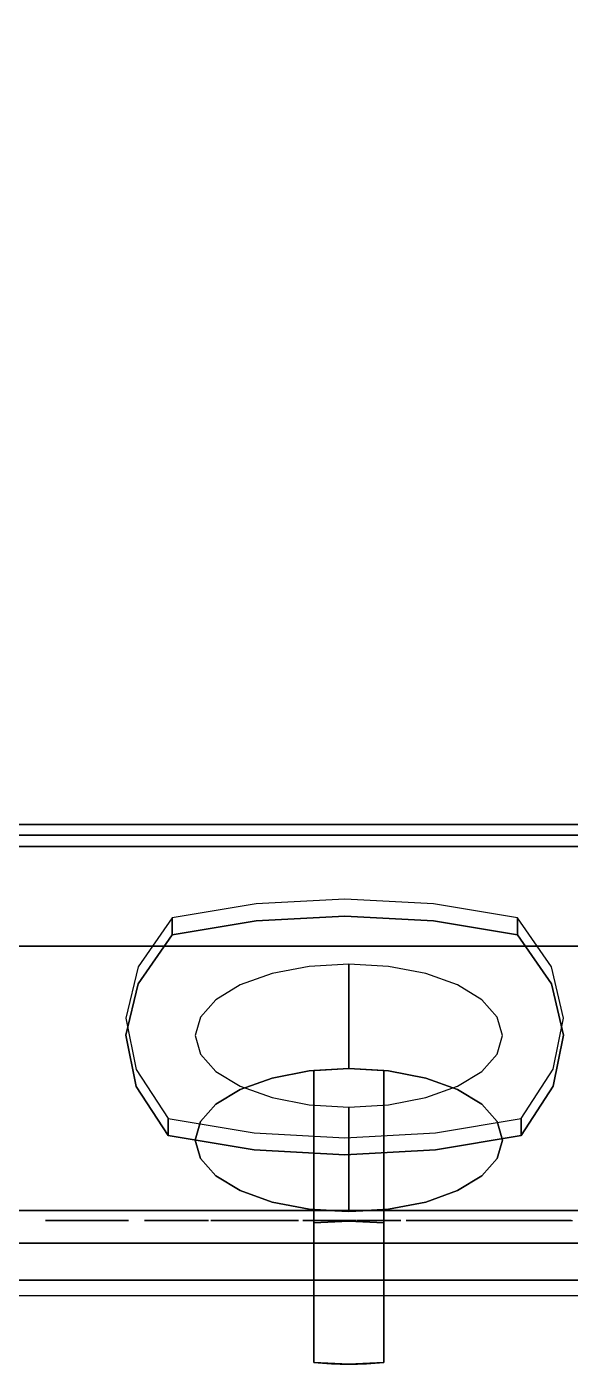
# Model space of a CAD drawing. Header units: millimetres. Extents: x -1 to 1223, y -741 to 23.
# Drawn here: x 546.7 to 636.6, y -741.4 to -520.4 of the extents above; entities that cross this region are included whole.
import ezdxf

# ---------------------------------------------------------------- set-up
doc = ezdxf.new("R2010")
doc.units = ezdxf.units.MM
for name, color, linetype in [('PQ_200_2D', 1, 'Continuous'), ('PQ_200_3D', 1, 'Continuous'), ('PQ_204_2D', 7, 'Continuous'), ('PQ_204_3D', 7, 'Continuous'), ('PQ_BLACK_3D', 250, 'Continuous'), ('PQ_BLUE_3D', 5, 'Continuous'), ('PQ_CHROMIUM_3D', 7, 'Continuous')]:
    doc.layers.add(name, color=color, linetype=linetype)

msp = doc.modelspace()

# ---------------------------------------------------------------- linework, layer by layer
at = {"layer": 'PQ_200_2D'}
msp.add_lwpolyline([(0, 0), (0, -730), (1200, -730), (1200, 0)], close=True, dxfattribs=at)
at = {"layer": 'PQ_200_3D'}
for points in [[(1200, -721.37, 900.61), (1200, 0, 900.61), (0, 0, 900.61), (0, -721.37, 900.61)], [(0, -103.19, 649.81), (1200, -103.19, 649.81), (1200, -652.22, 649.81), (0, -652.22, 649.81)], [(1200, -652.22, 649.81), (1200, -652.22, 661.47), (0, -652.22, 661.47), (0, -652.22, 649.81)], [(0, -653.99, 812.4), (1200, -653.99, 812.4), (1200, -727.47, 885.88), (0, -727.47, 885.88)], [(1200, -715.96, 694.58), (1200, -653.99, 812.4), (0, -653.99, 812.4), (0, -715.96, 694.58)], [(1200, -655.84, 664.61), (1200, -715.96, 656.16), (0, -715.96, 656.16), (0, -655.84, 664.61)], [(0, -715.96, 656.16), (1200, -715.96, 656.16), (1200, -715.96, 694.58), (0, -715.96, 694.58)]]:
    msp.add_3dface(points, dxfattribs=at)
for points, invisible_edges in [([(0, -652.22, 661.47), (1200, -652.22, 661.47), (1200, -652.32, 662.24), (0, -652.32, 662.24)], 4), ([(0, -652.32, 662.24), (1200, -652.32, 662.24), (1200, -652.59, 662.96), (0, -652.59, 662.96)], 5), ([(0, -652.59, 662.96), (1200, -652.59, 662.96), (1200, -653.04, 663.59), (0, -653.04, 663.59)], 5), ([(1200, -653.62, 664.1), (0, -653.62, 664.1), (0, -653.04, 663.59), (1200, -653.04, 663.59)], 5), ([(0, -653.62, 664.1), (1200, -653.62, 664.1), (1200, -654.31, 664.45), (0, -654.31, 664.45)], 5), ([(0, -654.31, 664.45), (1200, -654.31, 664.45), (1200, -655.06, 664.63), (0, -655.06, 664.63)], 5), ([(0, -655.06, 664.63), (1200, -655.06, 664.63), (1200, -655.84, 664.61), (0, -655.84, 664.61)], 1), ([(1200, -721.37, 900.61), (0, -721.37, 900.61), (0, -723.6, 900.32), (1200, -723.6, 900.32)], 4), ([(1200, -723.6, 900.32), (0, -723.6, 900.32), (0, -725.69, 899.46), (1200, -725.69, 899.46)], 5), ([(1200, -725.69, 899.46), (0, -725.69, 899.46), (0, -727.47, 898.08), (1200, -727.47, 898.08)], 5), ([(1200, -727.47, 898.08), (0, -727.47, 898.08), (0, -728.84, 896.3), (1200, -728.84, 896.3)], 5), ([(1200, -728.84, 887.67), (0, -728.84, 887.67), (0, -727.47, 885.88), (1200, -727.47, 885.88)], 1), ([(1200, -728.84, 896.3), (0, -728.84, 896.3), (0, -729.71, 894.22), (1200, -729.71, 894.22)], 5), ([(1200, -729.71, 889.75), (0, -729.71, 889.75), (0, -728.84, 887.67), (1200, -728.84, 887.67)], 5), ([(1200, -729.71, 894.22), (0, -729.71, 894.22), (0, -730, 891.98), (1200, -730, 891.98)], 5), ([(1200, -730, 891.98), (0, -730, 891.98), (0, -729.71, 889.75), (1200, -729.71, 889.75)], 5)]:
    msp.add_3dface(points, dxfattribs=dict(at, invisible_edges=invisible_edges))
at = {"layer": 'PQ_204_2D'}
msp.add_line((0, -715.96), (1200, -715.96), dxfattribs=at)
msp.add_lwpolyline([(770, -659.6), (770, -95, 0.414214), (757.3, -82.3), (442.7, -82.3, 0.414214), (430, -95), (430, -659.6, 0.414214), (442.7, -672.3), (757.3, -672.3, 0.414214)], format="xyb", close=True, dxfattribs=at)
msp.add_lwpolyline([(594.21, -730), (594.21, -741.07, 0.053728), (605.79, -741.07), (605.79, -730)], format="xyb", dxfattribs=at)
at = {"layer": 'PQ_204_3D'}
for points, invisible_edges in [([(560.21, -467.94, 929.21), (543.65, -456.59, 929.21), (430, -659.6, 929.21), (442.7, -672.3, 929.21)], 14), ([(578.96, -475.12, 929.21), (560.21, -467.94, 929.21), (442.7, -672.3, 929.21)], 14), ([(640.94, -467.3, 929.21), (620.57, -475.24, 929.21), (757.3, -672.3, 929.21)], 14), ([(598.86, -477.74, 929.21), (578.96, -475.12, 929.21), (442.7, -672.3, 929.21), (757.3, -672.3, 929.21)], 10), ([(757.3, -672.3, 929.21), (620.57, -475.24, 929.21), (598.86, -477.74, 929.21)], 13)]:
    msp.add_3dface(points, dxfattribs=dict(at, invisible_edges=invisible_edges))
msp.add_3dface([(757.3, -672.3, 900.64), (757.3, -672.3, 929.21), (442.7, -672.3, 929.21), (442.7, -672.3, 900.64)], dxfattribs=at)
at = {"layer": 'PQ_BLACK_3D'}
for points, invisible_edges in [([(563.58, -717.61, 669.27), (557.91, -717.61, 669.81), (556.35, -717.61, 669.73), (549.82, -717.61, 669.27)], 5), ([(554.82, -717.61, 670.02), (553.4, -717.61, 670.66), (549.82, -717.61, 669.27)], 14), ([(549.82, -717.61, 669.27), (552.18, -717.61, 671.62), (551.22, -717.61, 672.85)], 13), ([(552.18, -717.61, 671.62), (549.82, -717.61, 669.27), (553.4, -717.61, 670.66)], 3), ([(549.82, -717.61, 669.27), (551.22, -717.61, 672.85), (550.57, -717.61, 674.27)], 13), ([(554.82, -717.61, 670.02), (549.82, -717.61, 669.27), (556.35, -717.61, 669.73)], 3), ([(550.57, -717.61, 674.27), (550.29, -717.61, 675.8), (549.82, -717.61, 669.27)], 14), ([(549.82, -717.61, 683.01), (549.82, -717.61, 669.27), (550.29, -717.61, 675.8), (550.29, -717.61, 676.51)], 14), ([(550.29, -717.61, 676.51), (550.57, -717.61, 678.04), (549.82, -717.61, 683.01)], 14), ([(554.83, -717.61, 682.22), (556.36, -717.61, 682.47), (549.82, -717.61, 683.01)], 14), ([(553.41, -717.61, 681.6), (554.83, -717.61, 682.22), (549.82, -717.61, 683.01)], 14), ([(551.21, -717.61, 679.45), (552.18, -717.61, 680.66), (549.82, -717.61, 683.01)], 14), ([(549.82, -717.61, 683.01), (552.18, -717.61, 680.66), (553.41, -717.61, 681.6)], 13), ([(551.21, -717.61, 679.45), (549.82, -717.61, 683.01), (550.57, -717.61, 678.04)], 3), ([(556.36, -717.61, 682.47), (563.58, -717.61, 683.01), (549.82, -717.61, 683.01)], 13), ([(550.29, -717.61, 676.51), (550.29, -717.61, 675.8), (552.33, -717.61, 675.8), (552.33, -717.61, 676.51)], 5), ([(552.33, -717.61, 676.51), (552.33, -717.61, 675.8), (553.65, -717.61, 675.58), (553.65, -717.61, 676.73)], 5), ([(553.65, -717.61, 676.73), (553.65, -717.61, 675.58), (554.89, -717.61, 675.08), (554.89, -717.61, 677.23)], 5), ([(554.89, -717.61, 677.23), (554.89, -717.61, 675.08), (555.99, -717.61, 674.31), (555.99, -717.61, 678)], 5), ([(555.99, -717.61, 678), (555.99, -717.61, 674.31), (556.88, -717.61, 673.32), (556.88, -717.61, 678.99)], 5), ([(556.36, -717.61, 682.47), (557.91, -717.61, 682.34), (558.54, -717.61, 682.34), (563.58, -717.61, 683.01)], 14), ([(557.54, -717.61, 672.15), (557.54, -717.61, 680.16), (556.88, -717.61, 678.99), (556.88, -717.61, 673.32)], 5), ([(557.54, -717.61, 672.15), (557.91, -717.61, 670.87), (558.54, -717.61, 669.97), (557.54, -717.61, 680.16)], 14), ([(557.54, -717.61, 680.16), (558.54, -717.61, 669.97), (558.54, -717.61, 682.34), (557.91, -717.61, 681.44)], 5), ([(558.54, -717.61, 669.97), (557.91, -717.61, 669.81), (563.58, -717.61, 669.27)], 15), ([(558.54, -717.61, 669.97), (557.91, -717.61, 670.87), (557.91, -717.61, 669.81)], 13), ([(557.91, -717.61, 681.44), (558.54, -717.61, 682.34), (557.91, -717.61, 682.34)], 3), ([(563.58, -717.61, 669.27), (560.03, -717.61, 670.65), (558.54, -717.61, 669.97)], 13), ([(560.03, -717.61, 681.66), (563.58, -717.61, 683.01), (558.54, -717.61, 682.34)], 3), ([(560.03, -717.61, 670.65), (563.58, -717.61, 669.27), (561.31, -717.61, 671.68)], 3), ([(561.31, -717.61, 680.63), (563.58, -717.61, 683.01), (560.03, -717.61, 681.66)], 3), ([(562.29, -717.61, 673), (561.31, -717.61, 671.68), (563.58, -717.61, 669.27)], 14), ([(563.58, -717.61, 683.01), (561.31, -717.61, 680.63), (562.29, -717.61, 679.31)], 13), ([(562.9, -717.61, 674.53), (562.29, -717.61, 673), (563.58, -717.61, 669.27)], 14), ([(562.9, -717.61, 677.79), (563.58, -717.61, 683.01), (562.29, -717.61, 679.31)], 3), ([(563.58, -717.61, 669.27), (563.11, -717.61, 676.16), (562.9, -717.61, 674.53)], 13), ([(562.9, -717.61, 677.79), (563.11, -717.61, 676.16), (563.58, -717.61, 683.01)], 14), ([(563.11, -717.61, 676.16), (563.58, -717.61, 669.27), (563.58, -717.61, 683.01)], 13), ([(566.19, -717.61, 682.75), (566.2, -717.61, 682.66), (566.24, -717.61, 682.92), (566.21, -717.61, 682.84)], 2), ([(566.2, -717.61, 682.66), (566.23, -717.61, 682.57), (566.3, -717.61, 683), (566.24, -717.61, 682.92)], 10), ([(566.23, -717.61, 682.57), (566.29, -717.61, 682.5), (566.37, -717.61, 683.05), (566.3, -717.61, 683)], 10), ([(566.46, -717.61, 683.09), (566.37, -717.61, 683.05), (566.29, -717.61, 682.5), (566.36, -717.61, 682.44)], 10), ([(566.55, -717.61, 683.1), (566.46, -717.61, 683.09), (566.36, -717.61, 682.44), (566.44, -717.61, 682.4)], 10), ([(566.55, -717.61, 683.1), (566.44, -717.61, 682.4), (566.53, -717.61, 682.38), (566.8, -717.61, 682.34)], 9), ([(566.54, -717.61, 669.53), (566.55, -717.61, 669.44), (566.59, -717.61, 669.36), (566.55, -717.61, 669.63)], 4), ([(566.55, -717.61, 669.63), (566.59, -717.61, 669.36), (566.64, -717.61, 669.29), (566.58, -717.61, 669.71)], 5), ([(566.55, -717.61, 683.1), (567.06, -717.61, 682.23), (567.28, -717.61, 682.07), (570.73, -717.61, 681.64)], 13), ([(570.73, -717.61, 681.64), (574.47, -717.61, 681.64), (576.42, -717.61, 683.1), (566.55, -717.61, 683.1)], 10), ([(566.8, -717.61, 682.34), (567.06, -717.61, 682.23), (566.55, -717.61, 683.1)], 14), ([(566.58, -717.61, 669.71), (566.64, -717.61, 669.29), (566.72, -717.61, 669.23), (566.63, -717.61, 669.79)], 5), ([(566.63, -717.61, 669.79), (566.72, -717.61, 669.23), (566.8, -717.61, 669.2), (566.71, -717.61, 669.85)], 5), ([(566.71, -717.61, 669.85), (566.8, -717.61, 669.2), (566.89, -717.61, 669.18), (566.79, -717.61, 669.88)], 5), ([(566.79, -717.61, 669.88), (566.89, -717.61, 669.18), (567.06, -717.61, 670)], 3), ([(566.89, -717.61, 669.18), (567.29, -717.61, 670.17), (567.06, -717.61, 670)], 13), ([(571.82, -717.61, 670.57), (571.56, -717.61, 670.6), (566.89, -717.61, 669.18), (576.77, -717.61, 669.18)], 10), ([(571.31, -717.61, 670.69), (566.89, -717.61, 669.18), (571.56, -717.61, 670.6)], 3), ([(567.47, -717.61, 670.4), (566.89, -717.61, 669.18), (571.09, -717.61, 670.84), (570.91, -717.61, 671.04)], 11), ([(571.09, -717.61, 670.84), (566.89, -717.61, 669.18), (571.31, -717.61, 670.69)], 3), ([(566.89, -717.61, 669.18), (567.47, -717.61, 670.4), (567.29, -717.61, 670.17)], 13), ([(567.46, -717.61, 681.86), (570.73, -717.61, 681.64), (567.28, -717.61, 682.07)], 3), ([(570.73, -717.61, 681.64), (567.46, -717.61, 681.86), (567.59, -717.61, 681.62)], 13), ([(570.91, -717.61, 671.04), (570.79, -717.61, 671.28), (567.6, -717.61, 670.66), (567.47, -717.61, 670.4)], 10), ([(567.59, -717.61, 681.62), (567.66, -717.61, 681.35), (570.73, -717.61, 681.64)], 14), ([(567.66, -717.61, 670.94), (567.6, -717.61, 670.66), (570.79, -717.61, 671.28), (570.73, -717.61, 671.53)], 10), ([(570.73, -717.61, 675.62), (567.66, -717.61, 681.35), (567.66, -717.61, 670.94), (570.73, -717.61, 671.53)], 5), ([(567.66, -717.61, 681.35), (570.73, -717.61, 675.62), (570.73, -717.61, 676.96), (570.73, -717.61, 681.64)], 11), ([(570.73, -717.61, 675.62), (574.4, -717.61, 675.62), (574.4, -717.61, 676.96), (570.73, -717.61, 676.96)], 10), ([(576.77, -717.61, 669.18), (574.32, -717.61, 670.57), (571.82, -717.61, 670.57)], 13), ([(576.77, -717.61, 669.18), (574.74, -717.61, 670.68), (574.32, -717.61, 670.57)], 13), ([(574.62, -717.61, 675.51), (574.65, -717.61, 677.08), (574.4, -717.61, 676.96), (574.4, -717.61, 675.62)], 5), ([(576.42, -717.61, 683.1), (574.47, -717.61, 681.64), (574.79, -717.61, 681.61)], 13), ([(574.65, -717.61, 677.08), (574.62, -717.61, 675.51), (574.82, -717.61, 675.36), (574.86, -717.61, 677.27)], 5), ([(575.12, -717.61, 670.89), (574.74, -717.61, 670.68), (576.77, -717.61, 669.18)], 14), ([(574.79, -717.61, 681.61), (575.09, -717.61, 681.5), (576.42, -717.61, 683.1)], 14), ([(574.82, -717.61, 675.36), (574.97, -717.61, 675.17), (575.71, -717.61, 674.73), (575.71, -717.61, 677.69)], 10), ([(575.71, -717.61, 677.69), (575.01, -717.61, 677.5), (574.86, -717.61, 677.27), (574.82, -717.61, 675.36)], 13), ([(575.07, -717.61, 674.94), (575.71, -717.61, 674.73), (574.97, -717.61, 675.17)], 3), ([(575.01, -717.61, 677.5), (575.71, -717.61, 677.69), (575.11, -717.61, 677.76)], 3), ([(575.07, -717.61, 674.94), (575.12, -717.61, 674.7), (575.71, -717.61, 674.73)], 14), ([(576.42, -717.61, 683.1), (575.09, -717.61, 681.5), (575.36, -717.61, 681.33)], 13), ([(575.23, -717.61, 677.94), (575.17, -717.61, 677.89), (575.11, -717.61, 677.76), (575.29, -717.61, 677.98)], 6), ([(575.11, -717.61, 677.76), (575.44, -717.61, 678), (575.36, -717.61, 677.99), (575.29, -717.61, 677.98)], 9), ([(575.44, -717.61, 678), (575.11, -717.61, 677.76), (575.71, -717.61, 677.69), (575.51, -717.61, 677.98)], 7), ([(575.11, -717.61, 677.76), (575.17, -717.61, 677.89), (575.13, -717.61, 677.83)], 1), ([(575.45, -717.61, 671.18), (575.12, -717.61, 670.89), (576.77, -717.61, 669.18)], 14), ([(575.29, -717.61, 674.47), (575.36, -717.61, 674.44), (575.12, -717.61, 674.7), (575.22, -717.61, 674.51)], 6), ([(575.12, -717.61, 674.7), (575.36, -717.61, 674.44), (575.43, -717.61, 674.44), (575.71, -717.61, 674.73)], 13), ([(575.12, -717.61, 674.7), (575.14, -717.61, 674.63), (575.18, -717.61, 674.56), (575.22, -717.61, 674.51)], 8), ([(576.42, -717.61, 680.95), (576.42, -717.61, 683.1), (575.36, -717.61, 681.33), (575.57, -717.61, 681.1)], 10), ([(575.71, -717.61, 674.73), (575.43, -717.61, 674.44), (575.5, -717.61, 674.45), (575.57, -717.61, 674.48)], 9), ([(575.45, -717.61, 671.18), (576.77, -717.61, 669.18), (576.77, -717.61, 671.93), (575.71, -717.61, 671.53)], 5), ([(575.71, -717.61, 677.69), (575.63, -717.61, 677.9), (575.57, -717.61, 677.95), (575.51, -717.61, 677.98)], 9), ([(575.63, -717.61, 674.53), (575.67, -717.61, 674.59), (575.71, -717.61, 674.73), (575.57, -717.61, 674.48)], 6), ([(575.73, -717.61, 680.82), (575.91, -717.61, 680.63), (576.42, -717.61, 680.95), (575.57, -717.61, 681.1)], 7), ([(575.71, -717.61, 677.69), (575.7, -717.61, 677.77), (575.67, -717.61, 677.84), (575.63, -717.61, 677.9)], 8), ([(575.71, -717.61, 674.73), (575.67, -717.61, 674.59), (575.7, -717.61, 674.66)], 1), ([(575.71, -717.61, 671.53), (576.77, -717.61, 671.93), (575.88, -717.61, 671.93)], 1), ([(575.83, -717.61, 680.67), (575.91, -717.61, 680.63), (575.73, -717.61, 680.82), (575.77, -717.61, 680.74)], 2), ([(576, -717.61, 680.6), (576.09, -717.61, 680.59), (576.42, -717.61, 680.95), (575.91, -717.61, 680.63)], 6), ([(576.42, -717.61, 680.95), (576.09, -717.61, 680.59), (576.18, -717.61, 680.61)], 13), ([(576.42, -717.61, 680.95), (576.18, -717.61, 680.61), (576.26, -717.61, 680.65), (576.33, -717.61, 680.71)], 9), ([(576.38, -717.61, 680.78), (576.41, -717.61, 680.86), (576.42, -717.61, 680.95), (576.33, -717.61, 680.71)], 4), ([(577.2, -717.61, 682.38), (577.54, -717.61, 682.34), (581.28, -717.61, 683.59)], 2), ([(581.79, -717.61, 670.56), (577.25, -717.61, 669.18), (582.6, -717.61, 669.18), (582.04, -717.61, 670.43)], 5), ([(577.25, -717.61, 669.18), (581.79, -717.61, 670.56), (581.58, -717.61, 670.74), (578.02, -717.61, 670.58)], 13), ([(577.25, -717.61, 669.18), (577.52, -717.61, 670.39), (577.25, -717.61, 670.39)], 1), ([(577.52, -717.61, 670.39), (577.25, -717.61, 669.18), (577.78, -717.61, 670.46)], 3), ([(577.78, -717.61, 670.46), (577.25, -717.61, 669.18), (578.02, -717.61, 670.58)], 3), ([(577.85, -717.61, 682.21), (581.28, -717.61, 683.59), (577.54, -717.61, 682.34)], 3), ([(577.85, -717.61, 682.21), (578.12, -717.61, 682), (581.28, -717.61, 683.59)], 14), ([(578.22, -717.61, 670.76), (578.02, -717.61, 670.58), (581.58, -717.61, 670.74), (581.42, -717.61, 670.97)], 10), ([(578.33, -717.61, 681.73), (581.28, -717.61, 683.59), (578.12, -717.61, 682)], 3), ([(578.22, -717.61, 670.76), (581.42, -717.61, 670.97), (578.38, -717.61, 670.98)], 3), ([(578.33, -717.61, 681.73), (578.46, -717.61, 681.42), (581.28, -717.61, 683.59)], 14), ([(581.32, -717.61, 671.23), (578.47, -717.61, 671.23), (578.38, -717.61, 670.98), (581.42, -717.61, 670.97)], 5), ([(578.5, -717.61, 681.08), (581.28, -717.61, 671.51), (581.28, -717.61, 683.59), (578.46, -717.61, 681.42)], 5), ([(578.5, -717.61, 671.5), (578.47, -717.61, 671.23), (581.32, -717.61, 671.23), (581.28, -717.61, 671.51)], 10), ([(581.28, -717.61, 671.51), (578.5, -717.61, 681.08), (578.5, -717.61, 671.5)], 13), ([(582.6, -717.61, 669.18), (582.32, -717.61, 670.37), (582.04, -717.61, 670.43)], 13), ([(582.6, -717.61, 669.18), (582.6, -717.61, 670.37), (582.32, -717.61, 670.37)], 12), ([(582.68, -717.61, 671.68), (583.19, -717.61, 670.72), (585.41, -717.61, 672.58), (582.43, -717.61, 672.74)], 6), ([(582.43, -717.61, 672.74), (585.23, -717.61, 673.28), (585.23, -717.61, 674.15), (582.43, -717.61, 674.75)], 5), ([(585.23, -717.61, 673.28), (582.43, -717.61, 672.74), (585.41, -717.61, 672.58)], 3), ([(582.43, -717.61, 674.75), (585.23, -717.61, 674.15), (585.23, -717.61, 675.41), (582.57, -717.61, 675.79)], 7), ([(585.24, -717.61, 675.93), (582.97, -717.61, 676.77), (582.57, -717.61, 675.79), (585.23, -717.61, 675.41)], 5), ([(585.37, -717.61, 676.43), (585.62, -717.61, 676.88), (583.62, -717.61, 677.61), (582.97, -717.61, 676.77)], 10), ([(585.37, -717.61, 676.43), (582.97, -717.61, 676.77), (585.24, -717.61, 675.93)], 3), ([(585.74, -717.61, 671.95), (583.19, -717.61, 670.72), (583.92, -717.61, 669.92), (586.21, -717.61, 671.4)], 5), ([(585.41, -717.61, 672.58), (583.19, -717.61, 670.72), (585.74, -717.61, 671.95)], 3), ([(585.62, -717.61, 676.88), (585.96, -717.61, 677.27), (584.46, -717.61, 678.25), (583.62, -717.61, 677.61)], 10), ([(584.82, -717.61, 669.32), (586.21, -717.61, 671.4), (583.92, -717.61, 669.92)], 3), ([(585.96, -717.61, 677.27), (586.39, -717.61, 677.56), (585.43, -717.61, 678.66), (584.46, -717.61, 678.25)], 10), ([(586.21, -717.61, 671.4), (584.82, -717.61, 669.32), (585.84, -717.61, 668.96), (586.8, -717.61, 670.98)], 5), ([(585.23, -717.61, 674.15), (591.68, -717.61, 674.15), (588.82, -717.61, 675.41), (585.23, -717.61, 675.41)], 10), ([(586.39, -717.61, 677.56), (586.87, -717.61, 677.75), (586.48, -717.61, 678.8), (585.43, -717.61, 678.66)], 10), ([(586.92, -717.61, 668.87), (587.46, -717.61, 670.72), (586.8, -717.61, 670.98), (585.84, -717.61, 668.96)], 5), ([(587.7, -717.61, 677.75), (588.06, -717.61, 677.64), (588.24, -717.61, 678.8), (586.48, -717.61, 678.8)], 10), ([(586.87, -717.61, 677.75), (587.7, -717.61, 677.75), (586.48, -717.61, 678.8)], 14), ([(587.46, -717.61, 670.72), (586.92, -717.61, 668.87), (588.17, -717.61, 668.91), (588.17, -717.61, 670.61)], 5), ([(589.16, -717.61, 678.58), (588.24, -717.61, 678.8), (588.06, -717.61, 677.64), (588.39, -717.61, 677.45)], 10), ([(589.33, -717.61, 670.69), (588.17, -717.61, 670.61), (589.39, -717.61, 669.23), (590.5, -717.61, 669.81)], 10), ([(588.17, -717.61, 670.61), (588.17, -717.61, 668.91), (589.39, -717.61, 669.23)], 13), ([(588.66, -717.61, 677.18), (589.99, -717.61, 678.15), (589.16, -717.61, 678.58), (588.39, -717.61, 677.45)], 5), ([(588.86, -717.61, 676.86), (590.7, -717.61, 677.53), (589.99, -717.61, 678.15), (588.66, -717.61, 677.18)], 5), ([(588.82, -717.61, 675.41), (591.68, -717.61, 674.15), (591.68, -717.61, 674.95), (588.96, -717.61, 675.76)], 5), ([(588.98, -717.61, 676.51), (591.23, -717.61, 676.76), (590.7, -717.61, 677.53), (588.86, -717.61, 676.86)], 5), ([(591.57, -717.61, 675.88), (589.02, -717.61, 676.13), (588.96, -717.61, 675.76), (591.68, -717.61, 674.95)], 5), ([(589.02, -717.61, 676.13), (591.57, -717.61, 675.88), (591.23, -717.61, 676.76), (588.98, -717.61, 676.51)], 5), ([(590.5, -717.61, 669.81), (591.46, -717.61, 670.61), (590.44, -717.61, 671.01), (589.33, -717.61, 670.69)], 10), ([(591.46, -717.61, 671.56), (590.44, -717.61, 671.01), (591.46, -717.61, 670.61)], 2), ([(595.08, -717.61, 672.81), (595, -717.61, 673.46), (592.37, -717.61, 672.29), (592.71, -717.61, 671.28)], 10), ([(592.37, -717.61, 674.89), (595, -717.61, 674.74), (595.03, -717.61, 675.39), (592.5, -717.61, 675.91)], 5), ([(592.37, -717.61, 674.89), (592.37, -717.61, 672.29), (595, -717.61, 673.46), (595, -717.61, 674.74)], 10), ([(595.03, -717.61, 675.39), (592.9, -717.61, 676.87), (592.5, -717.61, 675.91)], 13), ([(595.29, -717.61, 672.2), (595.08, -717.61, 672.81), (592.71, -717.61, 671.28), (593.29, -717.61, 670.39)], 10), ([(595.22, -717.61, 676.01), (593.53, -717.61, 677.69), (592.9, -717.61, 676.87), (595.03, -717.61, 675.39)], 5), ([(593.29, -717.61, 670.39), (594.07, -717.61, 669.67), (595.64, -717.61, 671.65), (595.29, -717.61, 672.2)], 10), ([(595.22, -717.61, 676.01), (595.56, -717.61, 676.56), (593.53, -717.61, 677.69)], 14), ([(595.56, -717.61, 676.56), (596.03, -717.61, 677.01), (594.35, -717.61, 678.31), (593.53, -717.61, 677.69)], 10), ([(595, -717.61, 669.15), (596.03, -717.61, 668.89), (596.11, -717.61, 671.19), (594.07, -717.61, 669.67)], 6), ([(595.64, -717.61, 671.65), (594.07, -717.61, 669.67), (596.11, -717.61, 671.19)], 3), ([(595.3, -717.61, 678.71), (594.35, -717.61, 678.31), (596.03, -717.61, 677.01), (596.6, -717.61, 677.33)], 10), ([(596.6, -717.61, 677.33), (596.33, -717.61, 678.84), (595.3, -717.61, 678.71)], 13), ([(596.03, -717.61, 668.89), (598.17, -717.61, 668.89), (597.29, -717.61, 670.64), (596.67, -717.61, 670.85)], 10), ([(596.11, -717.61, 671.19), (596.03, -717.61, 668.89), (596.67, -717.61, 670.85)], 3), ([(596.33, -717.61, 678.84), (596.6, -717.61, 677.33), (597.23, -717.61, 677.49), (597.69, -717.61, 678.84)], 5), ([(597.23, -717.61, 677.49), (598.28, -717.61, 677.49), (597.69, -717.61, 678.84)], 14), ([(598.17, -717.61, 668.89), (599.22, -717.61, 669.18), (598.8, -717.61, 670.64), (597.29, -717.61, 670.64)], 10), ([(599.42, -717.61, 678.69), (597.69, -717.61, 678.84), (598.28, -717.61, 677.49), (598.91, -717.61, 677.31)], 10), ([(599.35, -717.61, 670.7), (598.8, -717.61, 670.64), (599.22, -717.61, 669.18), (600.19, -717.61, 669.66)], 10), ([(599.42, -717.61, 678.69), (598.91, -717.61, 677.31), (599.48, -717.61, 676.97), (601.1, -717.61, 678.2)], 5), ([(600.19, -717.61, 669.66), (599.88, -717.61, 670.88), (599.35, -717.61, 670.7)], 13), ([(599.48, -717.61, 676.97), (599.94, -717.61, 676.5), (601.1, -717.61, 676.89), (601.1, -717.61, 678.2)], 10), ([(599.88, -717.61, 670.88), (600.19, -717.61, 669.66), (601.06, -717.61, 670.32), (600.35, -717.61, 671.16)], 5), ([(600.19, -717.61, 676.3), (601.1, -717.61, 676.89), (599.94, -717.61, 676.5), (600.05, -717.61, 676.39)], 3), ([(600.34, -717.61, 676.26), (600.5, -717.61, 676.25), (601.1, -717.61, 676.89), (600.19, -717.61, 676.3)], 6), ([(600.35, -717.61, 671.16), (601.15, -717.61, 670.42), (601.21, -717.61, 670.55), (601.24, -717.61, 670.69)], 9), ([(601.15, -717.61, 670.42), (600.35, -717.61, 671.16), (601.06, -717.61, 670.32)], 3), ([(600.35, -717.61, 671.16), (601.24, -717.61, 670.69), (601.23, -717.61, 670.83), (601.19, -717.61, 670.96)], 9), ([(601.19, -717.61, 670.96), (601.11, -717.61, 671.08), (600.48, -717.61, 671.23), (600.35, -717.61, 671.16)], 10), ([(601.11, -717.61, 671.08), (601.01, -717.61, 671.17), (600.61, -717.61, 671.27), (600.48, -717.61, 671.23)], 10), ([(601.1, -717.61, 676.89), (600.5, -717.61, 676.25), (600.66, -717.61, 676.28), (600.8, -717.61, 676.35)], 9), ([(601.01, -717.61, 671.17), (600.89, -717.61, 671.24), (600.75, -717.61, 671.27), (600.61, -717.61, 671.27)], 8), ([(601.1, -717.61, 676.89), (600.8, -717.61, 676.35), (600.93, -717.61, 676.45), (601.02, -717.61, 676.58)], 9), ([(601.02, -717.61, 676.58), (601.08, -717.61, 676.73), (601.1, -717.61, 676.89)], 12), ([(602.87, -717.61, 677.18), (605.71, -717.61, 681.84), (601.37, -717.61, 677.18)], 1), ([(605.67, -717.61, 671.71), (605.62, -717.61, 672.09), (602.87, -717.61, 671.13), (602.95, -717.61, 670.55)], 10), ([(602.87, -717.61, 677.18), (602.87, -717.61, 671.13), (605.62, -717.61, 672.09), (605.62, -717.61, 677.23)], 10), ([(605.71, -717.61, 678.61), (605.71, -717.61, 681.84), (602.87, -717.61, 677.18), (605.62, -717.61, 677.23)], 14), ([(603.17, -717.61, 670.01), (603.53, -717.61, 669.54), (605.81, -717.61, 671.35), (602.95, -717.61, 670.55)], 6), ([(605.67, -717.61, 671.71), (602.95, -717.61, 670.55), (605.81, -717.61, 671.35)], 3), ([(603.99, -717.61, 669.19), (604.53, -717.61, 668.96), (605.81, -717.61, 671.35), (603.53, -717.61, 669.54)], 6), ([(606.05, -717.61, 671.04), (604.53, -717.61, 668.96), (605.12, -717.61, 668.89), (606.35, -717.61, 670.8)], 5), ([(604.53, -717.61, 668.96), (606.05, -717.61, 671.04), (605.81, -717.61, 671.35)], 13), ([(606.35, -717.61, 670.8), (605.12, -717.61, 668.89), (606.7, -717.61, 668.89), (606.71, -717.61, 670.64)], 5), ([(605.62, -717.61, 677.23), (608.02, -717.61, 677.23), (605.71, -717.61, 678.61)], 14), ([(608.02, -717.61, 677.23), (608.57, -717.61, 677.78), (608.57, -717.61, 678.61), (605.71, -717.61, 678.61)], 8), ([(607.06, -717.61, 670.58), (606.71, -717.61, 670.64), (606.7, -717.61, 668.89), (607.56, -717.61, 669.2)], 10), ([(607.56, -717.61, 669.2), (607.42, -717.61, 670.6), (607.06, -717.61, 670.58)], 13), ([(607.42, -717.61, 670.6), (607.56, -717.61, 669.2), (608.34, -717.61, 669.7), (607.77, -717.61, 670.68)], 5), ([(607.77, -717.61, 670.68), (608.2, -717.61, 670.67), (608.06, -717.61, 670.71), (607.91, -717.61, 670.72)], 1), ([(607.77, -717.61, 670.68), (608.34, -717.61, 669.7), (608.2, -717.61, 670.67)], 15), ([(608.34, -717.61, 669.7), (608.43, -717.61, 670.49), (608.32, -717.61, 670.6), (608.2, -717.61, 670.67)], 9), ([(608.34, -717.61, 669.7), (608.44, -717.61, 669.81), (608.51, -717.61, 669.94), (608.54, -717.61, 670.08)], 8), ([(608.34, -717.61, 669.7), (608.54, -717.61, 670.23), (608.5, -717.61, 670.37), (608.43, -717.61, 670.49)], 9), ([(608.54, -717.61, 670.08), (608.54, -717.61, 670.23), (608.34, -717.61, 669.7)], 14), ([(614.86, -717.61, 669.1), (614.18, -717.61, 670.39), (613.91, -717.61, 670.61), (609.47, -717.61, 669.1)], 5), ([(610.42, -717.61, 670.61), (610.14, -717.61, 670.39), (609.47, -717.61, 669.1), (613.91, -717.61, 670.61)], 14), ([(609.47, -717.61, 669.1), (609.82, -717.61, 670.26), (609.47, -717.61, 670.21)], 1), ([(609.82, -717.61, 670.26), (609.47, -717.61, 669.1), (610.14, -717.61, 670.39)], 3), ([(610.18, -717.61, 677.46), (610.29, -717.61, 677.34), (610.12, -717.61, 678.07), (610.07, -717.61, 677.92)], 10), ([(610.07, -717.61, 677.92), (610.07, -717.61, 677.76), (610.1, -717.61, 677.6), (610.18, -717.61, 677.46)], 8), ([(610.29, -717.61, 677.34), (610.32, -717.61, 678.32), (610.2, -717.61, 678.21), (610.12, -717.61, 678.07)], 9), ([(610.29, -717.61, 677.34), (610.53, -717.61, 677.09), (610.62, -717.61, 678.44), (610.46, -717.61, 678.4)], 10), ([(610.32, -717.61, 678.32), (610.29, -717.61, 677.34), (610.46, -717.61, 678.4)], 3), ([(610.42, -717.61, 670.61), (613.91, -717.61, 670.61), (613.69, -717.61, 670.89), (610.63, -717.61, 670.89)], 5), ([(610.71, -717.61, 676.78), (610.62, -717.61, 678.44), (610.53, -717.61, 677.09)], 3), ([(613.32, -717.61, 676.84), (613.32, -717.61, 678.72), (610.62, -717.61, 678.44), (610.71, -717.61, 676.78)], 12), ([(610.63, -717.61, 670.89), (613.69, -717.61, 670.89), (613.56, -717.61, 671.21), (610.77, -717.61, 671.21)], 5), ([(613.32, -717.61, 676.84), (610.71, -717.61, 676.78), (610.81, -717.61, 676.45), (613.51, -717.61, 675.17)], 13), ([(613.51, -717.61, 671.56), (613.51, -717.61, 675.17), (610.81, -717.61, 671.56), (610.77, -717.61, 671.21)], 10), ([(610.77, -717.61, 671.21), (613.56, -717.61, 671.21), (613.51, -717.61, 671.56)], 13), ([(613.51, -717.61, 675.17), (610.81, -717.61, 676.45), (610.81, -717.61, 671.56)], 13), ([(613.95, -717.61, 675.82), (614.27, -717.61, 676.04), (613.32, -717.61, 676.84)], 14), ([(613.95, -717.61, 675.82), (613.32, -717.61, 676.84), (613.69, -717.61, 675.52)], 3), ([(613.32, -717.61, 676.84), (613.51, -717.61, 675.17), (613.69, -717.61, 675.52)], 13), ([(614.64, -717.61, 676.18), (615.03, -717.61, 676.23), (615.88, -717.61, 678.78), (613.32, -717.61, 676.84)], 10), ([(613.32, -717.61, 676.84), (614.27, -717.61, 676.04), (614.64, -717.61, 676.18)], 13), ([(614.51, -717.61, 670.26), (614.18, -717.61, 670.39), (614.86, -717.61, 669.1)], 14), ([(614.86, -717.61, 669.1), (614.86, -717.61, 670.21), (614.51, -717.61, 670.26)], 12), ([(615.88, -717.61, 678.78), (615.03, -717.61, 676.23), (616.58, -717.61, 676.23), (617.27, -717.61, 678.78)], 1), ([(617.06, -717.61, 671.61), (617.5, -717.61, 670.78), (619.92, -717.61, 672.31), (616.8, -717.61, 672.51)], 6), ([(619.92, -717.61, 675.41), (616.8, -717.61, 672.51), (619.92, -717.61, 672.31)], 3), ([(619.92, -717.61, 675.41), (617.06, -717.61, 676.11), (616.8, -717.61, 675.21), (616.8, -717.61, 672.51)], 9), ([(617.5, -717.61, 676.94), (617.06, -717.61, 676.11), (619.92, -717.61, 675.41), (619.99, -717.61, 675.97)], 10), ([(619.99, -717.61, 671.75), (617.5, -717.61, 670.78), (618.11, -717.61, 670.07), (620.21, -717.61, 671.23)], 5), ([(617.5, -717.61, 670.78), (619.99, -717.61, 671.75), (619.92, -717.61, 672.31)], 13), ([(619.99, -717.61, 675.97), (620.21, -717.61, 676.49), (618.11, -717.61, 677.65), (617.5, -717.61, 676.94)], 10), ([(620.21, -717.61, 671.23), (618.11, -717.61, 670.07), (618.86, -717.61, 669.51), (620.55, -717.61, 670.78)], 5), ([(620.21, -717.61, 676.49), (620.55, -717.61, 676.94), (618.86, -717.61, 678.21), (618.11, -717.61, 677.65)], 10), ([(620.55, -717.61, 670.78), (618.86, -717.61, 669.51), (619.72, -717.61, 669.12), (621, -717.61, 670.44)], 5), ([(619.72, -717.61, 678.6), (618.86, -717.61, 678.21), (620.55, -717.61, 676.94), (621, -717.61, 677.28)], 10), ([(620.64, -717.61, 668.93), (621.52, -717.61, 670.23), (621, -717.61, 670.44), (619.72, -717.61, 669.12)], 5), ([(621, -717.61, 677.28), (620.64, -717.61, 678.78), (619.72, -717.61, 678.6)], 13), ([(621.52, -717.61, 670.23), (620.64, -717.61, 668.93), (622.02, -717.61, 668.87), (622.07, -717.61, 670.15)], 5), ([(620.64, -717.61, 678.78), (621, -717.61, 677.28), (621.52, -717.61, 677.49), (622.02, -717.61, 678.85)], 5), ([(622.02, -717.61, 678.85), (621.52, -717.61, 677.49), (622.07, -717.61, 677.57)], 13), ([(622.63, -717.61, 670.23), (622.07, -717.61, 670.15), (622.02, -717.61, 668.87), (623.4, -717.61, 668.93)], 10), ([(622.63, -717.61, 677.49), (623.15, -717.61, 677.28), (623.4, -717.61, 678.78), (622.02, -717.61, 678.85)], 10), ([(622.63, -717.61, 677.49), (622.02, -717.61, 678.85), (622.07, -717.61, 677.57)], 3), ([(623.15, -717.61, 670.44), (622.63, -717.61, 670.23), (623.4, -717.61, 668.93), (624.32, -717.61, 669.12)], 10), ([(623.6, -717.61, 670.78), (623.15, -717.61, 670.44), (624.32, -717.61, 669.12), (625.18, -717.61, 669.51)], 10), ([(623.15, -717.61, 677.28), (623.6, -717.61, 676.94), (624.32, -717.61, 678.6), (623.4, -717.61, 678.78)], 10), ([(625.18, -717.61, 669.51), (625.93, -717.61, 670.07), (623.94, -717.61, 671.23), (623.6, -717.61, 670.78)], 10), ([(623.6, -717.61, 676.94), (623.94, -717.61, 676.49), (625.18, -717.61, 678.21), (624.32, -717.61, 678.6)], 10), ([(624.16, -717.61, 671.75), (623.94, -717.61, 671.23), (625.93, -717.61, 670.07), (626.55, -717.61, 670.78)], 10), ([(625.93, -717.61, 677.65), (623.94, -717.61, 676.49), (624.16, -717.61, 675.97), (626.55, -717.61, 676.94)], 5), ([(625.18, -717.61, 678.21), (623.94, -717.61, 676.49), (625.93, -717.61, 677.65)], 3), ([(624.16, -717.61, 671.75), (626.55, -717.61, 670.78), (626.99, -717.61, 671.61)], 13), ([(626.99, -717.61, 671.61), (627.24, -717.61, 672.51), (624.23, -717.61, 672.31), (624.16, -717.61, 671.75)], 10), ([(626.99, -717.61, 676.11), (626.55, -717.61, 676.94), (624.16, -717.61, 675.97), (624.23, -717.61, 675.41)], 10), ([(624.23, -717.61, 672.31), (627.24, -717.61, 672.51), (627.24, -717.61, 675.21), (624.23, -717.61, 675.41)], 5), ([(624.23, -717.61, 675.41), (627.24, -717.61, 675.21), (626.99, -717.61, 676.11)], 13), ([(627.05, -717.61, 669.18), (627.33, -717.61, 670.12), (627.05, -717.61, 670.12)], 1), ([(627.33, -717.61, 670.12), (627.05, -717.61, 669.18), (627.6, -717.61, 670.18)], 3), ([(627.86, -717.61, 670.31), (627.6, -717.61, 670.18), (627.05, -717.61, 669.18), (632.16, -717.61, 669.18)], 10), ([(627.1, -717.61, 682.39), (627.43, -717.61, 682.35), (631.07, -717.61, 683.59)], 2), ([(627.73, -717.61, 682.22), (631.07, -717.61, 683.59), (627.43, -717.61, 682.35)], 3), ([(627.73, -717.61, 682.22), (627.99, -717.61, 682.02), (631.07, -717.61, 683.59)], 14), ([(632.16, -717.61, 669.18), (628.07, -717.61, 670.49), (627.86, -717.61, 670.31)], 13), ([(628.19, -717.61, 681.76), (631.07, -717.61, 683.59), (627.99, -717.61, 682.02)], 3), ([(631.39, -717.61, 670.47), (628.07, -717.61, 670.49), (632.16, -717.61, 669.18), (631.61, -717.61, 670.29)], 7), ([(628.07, -717.61, 670.49), (631.39, -717.61, 670.47), (631.22, -717.61, 670.7), (628.23, -717.61, 670.72)], 5), ([(628.19, -717.61, 681.76), (628.32, -717.61, 681.45), (631.07, -717.61, 683.59)], 14), ([(631.11, -717.61, 670.97), (628.33, -717.61, 670.98), (628.23, -717.61, 670.72), (631.22, -717.61, 670.7)], 5), ([(628.36, -717.61, 681.13), (631.07, -717.61, 683.59), (628.32, -717.61, 681.45)], 3), ([(628.33, -717.61, 670.98), (631.11, -717.61, 670.97), (631.07, -717.61, 671.26), (628.36, -717.61, 671.26)], 5), ([(628.36, -717.61, 681.13), (628.36, -717.61, 671.26), (631.07, -717.61, 671.26), (631.07, -717.61, 683.59)], 10), ([(632.16, -717.61, 669.18), (631.87, -717.61, 670.16), (631.61, -717.61, 670.29)], 13), ([(631.7, -717.61, 677.51), (631.97, -717.61, 677.56), (636, -717.61, 678.74)], 2), ([(632.16, -717.61, 669.18), (632.16, -717.61, 670.11), (631.87, -717.61, 670.16)], 12), ([(631.97, -717.61, 677.56), (632.25, -717.61, 677.54), (636, -717.61, 678.74)], 14), ([(632.52, -717.61, 677.45), (636, -717.61, 678.74), (632.25, -717.61, 677.54)], 3), ([(632.76, -717.61, 677.31), (636, -717.61, 678.74), (632.52, -717.61, 677.45)], 3), ([(636, -717.61, 678.74), (632.76, -717.61, 677.31), (632.96, -717.61, 677.12)], 13), ([(636, -717.61, 678.74), (632.96, -717.61, 677.12), (633.12, -717.61, 676.88)], 13), ([(636, -717.61, 678.74), (633.12, -717.61, 676.88), (633.21, -717.61, 676.62)], 13), ([(636, -717.61, 678.74), (633.21, -717.61, 676.62), (633.24, -717.61, 676.34), (636, -717.61, 672.54)], 5), ([(633.32, -717.61, 670.74), (633.54, -717.61, 670.19), (636.2, -717.61, 671.73), (633.24, -717.61, 671.32)], 6), ([(633.24, -717.61, 671.32), (636.05, -717.61, 672.12), (636, -717.61, 672.54), (633.24, -717.61, 676.34)], 5), ([(636.05, -717.61, 672.12), (633.24, -717.61, 671.32), (636.2, -717.61, 671.73)], 3), ([(633.89, -717.61, 669.71), (634.35, -717.61, 669.34), (636.2, -717.61, 671.73), (633.54, -717.61, 670.19)], 6), ([(634.89, -717.61, 669.09), (635.47, -717.61, 668.99), (636.44, -717.61, 671.39), (634.35, -717.61, 669.34)], 6), ([(634.35, -717.61, 669.34), (636.44, -717.61, 671.39), (636.2, -717.61, 671.73)], 13), ([(635.47, -717.61, 668.99), (636.99, -717.61, 668.99), (636.76, -717.61, 671.11), (636.44, -717.61, 671.39)], 10)]:
    msp.add_3dface(points, dxfattribs=dict(at, invisible_edges=invisible_edges))
at = {"layer": 'PQ_BLUE_3D'}
for points, invisible_edges in [([(599.33, -664.56, 792.31), (584.67, -665.34, 790.84), (584.67, -668.15, 792.31)], 14), ([(599.33, -664.56, 792.31), (584.67, -668.15, 792.31), (599.33, -667.37, 793.78)], 13), ([(613.99, -665.34, 790.84), (599.33, -664.56, 792.31), (599.33, -667.37, 793.78)], 14), ([(584.67, -665.34, 790.84), (570.76, -670.43, 787.98), (584.67, -668.15, 792.31)], 13), ([(570.76, -670.43, 787.98), (584.67, -665.34, 790.84), (570.76, -667.62, 786.5)], 1), ([(613.99, -668.15, 792.31), (613.99, -665.34, 790.84), (599.33, -667.37, 793.78)], 3), ([(627.9, -667.62, 786.5), (613.99, -665.34, 790.84), (613.99, -668.15, 792.31)], 14), ([(565.14, -678.53, 772.58), (633.48, -678.53, 772.57), (599.33, -667.37, 793.78)], 15), ([(599.33, -667.37, 793.78), (584.67, -668.15, 792.31), (565.14, -678.53, 772.58)], 14), ([(570.76, -667.62, 786.5), (565.14, -675.72, 771.1), (565.14, -678.53, 772.58), (570.76, -670.43, 787.98)], 2), ([(584.67, -668.15, 792.31), (570.76, -670.43, 787.98), (565.14, -678.53, 772.58)], 12), ([(613.99, -668.15, 792.31), (599.33, -667.37, 793.78), (633.48, -678.53, 772.57)], 14), ([(627.9, -667.62, 786.5), (613.99, -668.15, 792.31), (627.9, -670.43, 787.98)], 1), ([(633.48, -678.53, 772.57), (627.9, -670.43, 787.98), (613.99, -668.15, 792.31)], 12), ([(627.9, -670.43, 787.98), (633.48, -675.72, 771.1), (627.9, -667.62, 786.5)], 1), ([(633.48, -675.72, 771.1), (627.9, -670.43, 787.98), (633.48, -678.53, 772.57)], 13), ([(565.14, -678.53, 772.58), (565.14, -675.72, 771.1), (563.13, -686.99, 756.49)], 3), ([(565.14, -675.72, 771.1), (563.13, -684.18, 755.01), (563.13, -686.99, 756.49)], 14), ([(635.47, -684.18, 755.01), (633.48, -675.72, 771.1), (633.48, -678.53, 772.57)], 14), ([(563.13, -686.99, 756.49), (635.47, -686.99, 756.49), (565.14, -678.53, 772.58)], 3), ([(635.47, -686.99, 756.49), (633.48, -678.53, 772.57), (565.14, -678.53, 772.58)], 14), ([(635.47, -684.18, 755.01), (633.48, -678.53, 772.57), (635.47, -686.99, 756.49)], 13), ([(563.13, -684.18, 755.01), (564.82, -692.66, 738.9), (564.82, -695.47, 740.37)], 14), ([(563.13, -684.18, 755.01), (564.82, -695.47, 740.37), (563.13, -686.99, 756.49)], 13), ([(633.8, -692.65, 738.9), (635.47, -684.18, 755.01), (635.47, -686.99, 756.49)], 14), ([(564.82, -695.47, 740.37), (635.47, -686.99, 756.49), (563.13, -686.99, 756.49)], 3), ([(564.82, -695.47, 740.37), (633.8, -695.46, 740.38), (635.47, -686.99, 756.49)], 13), ([(633.8, -695.46, 740.38), (633.8, -692.65, 738.9), (635.47, -686.99, 756.49)], 3), ([(564.82, -692.66, 738.9), (570.14, -703.61, 724.89), (564.82, -695.47, 740.37)], 13), ([(570.14, -703.61, 724.89), (564.82, -692.66, 738.9), (570.14, -700.8, 723.41)], 1), ([(628.51, -700.8, 723.41), (633.8, -692.65, 738.9), (633.8, -695.46, 740.38), (628.51, -703.61, 724.89)], 2), ([(633.8, -695.46, 740.38), (564.82, -695.47, 740.37), (599.33, -706.79, 718.85)], 15), ([(584.34, -705.98, 720.38), (599.33, -706.79, 718.85), (564.82, -695.47, 740.37)], 14), ([(564.82, -695.47, 740.37), (570.14, -703.61, 724.89), (584.34, -705.98, 720.38)], 12), ([(614.31, -705.98, 720.38), (633.8, -695.46, 740.38), (599.33, -706.79, 718.85)], 3), ([(614.31, -705.98, 720.38), (628.51, -703.61, 724.89), (633.8, -695.46, 740.38)], 12), ([(570.14, -700.8, 723.41), (584.34, -703.17, 718.9), (584.34, -705.98, 720.38), (570.14, -703.61, 724.89)], 2), ([(628.51, -703.61, 724.89), (614.31, -705.98, 720.38), (614.31, -703.17, 718.9), (628.51, -700.8, 723.41)], 2), ([(584.34, -705.98, 720.38), (584.34, -703.17, 718.9), (599.33, -706.79, 718.85)], 3), ([(584.34, -703.17, 718.9), (599.33, -703.98, 717.37), (599.33, -706.79, 718.85)], 14), ([(599.33, -703.98, 717.37), (614.31, -703.17, 718.9), (614.31, -705.98, 720.38)], 14), ([(599.33, -703.98, 717.37), (614.31, -705.98, 720.38), (599.33, -706.79, 718.85)], 13)]:
    msp.add_3dface(points, dxfattribs=dict(at, invisible_edges=invisible_edges))
at = {"layer": 'PQ_CHROMIUM_3D'}
for points, invisible_edges in [([(587.3, -676.84, 775.78), (587.3, -694.1, 784.86), (593.43, -675.66, 778.03)], 3), ([(593.43, -675.66, 778.03), (587.3, -694.1, 784.86), (593.43, -692.92, 787.11)], 13), ([(600, -675.26, 778.79), (593.43, -675.66, 778.03), (593.43, -692.92, 787.11), (600, -692.52, 787.87)], 2), ([(600, -692.52, 787.87), (606.57, -692.92, 787.11), (606.57, -675.66, 778.03), (600, -675.26, 778.79)], 2), ([(606.57, -692.92, 787.11), (612.7, -676.84, 775.78), (606.57, -675.66, 778.03)], 13), ([(587.3, -676.84, 775.78), (582.04, -678.72, 772.21), (582.04, -695.98, 781.29)], 14), ([(582.04, -695.98, 781.29), (587.3, -694.1, 784.86), (587.3, -676.84, 775.78)], 14), ([(612.7, -694.1, 784.86), (612.7, -676.84, 775.78), (606.57, -692.92, 787.11)], 3), ([(612.7, -694.1, 784.86), (617.96, -678.72, 772.21), (612.7, -676.84, 775.78)], 13), ([(582.04, -678.72, 772.21), (578, -681.17, 767.55), (578, -698.43, 776.63), (582.04, -695.98, 781.29)], 10), ([(612.7, -694.1, 784.86), (617.96, -695.98, 781.29), (617.96, -678.72, 772.21)], 14), ([(622, -681.17, 767.55), (617.96, -678.72, 772.21), (617.96, -695.98, 781.29), (622, -698.43, 776.63)], 10), ([(575.47, -701.28, 771.21), (578, -681.17, 767.55), (575.47, -684.02, 762.13)], 13), ([(575.47, -701.28, 771.21), (578, -698.43, 776.63), (578, -681.17, 767.55)], 14), ([(622, -681.17, 767.55), (622, -698.43, 776.63), (624.53, -684.02, 762.13)], 3), ([(574.6, -704.34, 765.39), (575.47, -701.28, 771.21), (575.47, -684.02, 762.13)], 14), ([(575.47, -684.02, 762.13), (574.6, -687.08, 756.31), (574.6, -704.34, 765.39)], 14), ([(622, -698.43, 776.63), (624.53, -701.28, 771.21), (624.53, -684.02, 762.13)], 14), ([(624.53, -684.02, 762.13), (624.53, -701.28, 771.21), (625.4, -687.08, 756.31)], 3), ([(574.6, -687.08, 756.31), (575.47, -690.14, 750.5), (575.47, -707.4, 759.57), (574.6, -704.34, 765.39)], 10), ([(625.4, -704.34, 765.39), (624.53, -707.4, 759.57), (624.53, -690.14, 750.5), (625.4, -687.08, 756.31)], 10), ([(625.4, -687.08, 756.31), (624.53, -701.28, 771.21), (625.4, -704.34, 765.39)], 13), ([(575.47, -690.14, 750.5), (578, -692.99, 745.07), (578, -710.25, 754.15), (575.47, -707.4, 759.57)], 10), ([(622, -692.99, 745.07), (624.53, -690.14, 750.5), (624.53, -707.4, 759.57), (622, -710.25, 754.15)], 10), ([(582.04, -712.7, 749.5), (578, -710.25, 754.15), (578, -692.99, 745.07), (582.04, -695.44, 740.42)], 10), ([(625.4, -704.34, 765.39), (593.43, -692.92, 787.11), (587.3, -694.1, 784.86)], 13), ([(606.57, -692.92, 787.11), (600, -692.52, 787.87), (593.43, -692.92, 787.11)], 12), ([(606.57, -692.92, 787.11), (593.43, -692.92, 787.11), (625.4, -704.34, 765.39)], 15), ([(600, -692.52, 787.87), (594.21, -692.83, 787.28), (594.21, -718.04, 800.54)], 12), ([(600, -692.52, 787.87), (594.21, -718.04, 800.54), (600, -717.73, 801.14)], 13), ([(600, -717.73, 801.14), (605.79, -692.83, 787.28), (600, -692.52, 787.87)], 13), ([(605.79, -718.04, 800.54), (605.79, -692.83, 787.28), (600, -717.73, 801.14)], 2), ([(606.57, -692.92, 787.11), (625.4, -704.34, 765.39), (612.7, -694.1, 784.86)], 3), ([(617.96, -695.44, 740.42), (622, -692.99, 745.07), (622, -710.25, 754.15), (617.96, -712.7, 749.5)], 10), ([(587.3, -694.1, 784.86), (578, -698.43, 776.63), (575.47, -707.4, 759.57)], 15), ([(575.47, -707.4, 759.57), (582.04, -712.7, 749.5), (587.3, -694.1, 784.86)], 15), ([(578, -698.43, 776.63), (587.3, -694.1, 784.86), (582.04, -695.98, 781.29)], 1), ([(625.4, -704.34, 765.39), (587.3, -694.1, 784.86), (582.04, -712.7, 749.5)], 15), ([(587.3, -714.58, 745.92), (582.04, -712.7, 749.5), (582.04, -695.44, 740.42), (587.3, -697.32, 736.85)], 10), ([(612.7, -694.1, 784.86), (622, -698.43, 776.63), (617.96, -695.98, 781.29)], 1), ([(612.7, -694.1, 784.86), (625.4, -704.34, 765.39), (622, -698.43, 776.63)], 15), ([(612.7, -697.32, 736.85), (617.96, -695.44, 740.42), (617.96, -712.7, 749.5), (612.7, -714.58, 745.92)], 10), ([(587.3, -714.58, 745.92), (587.3, -697.32, 736.85), (593.43, -698.5, 734.6), (593.43, -715.76, 743.68)], 5), ([(606.57, -698.5, 734.6), (612.7, -697.32, 736.85), (612.7, -714.58, 745.92), (606.57, -715.76, 743.68)], 10), ([(575.47, -707.4, 759.57), (578, -698.43, 776.63), (575.47, -701.28, 771.21)], 13), ([(593.43, -715.76, 743.68), (593.43, -698.5, 734.6), (600, -698.91, 733.83), (600, -716.17, 742.91)], 1), ([(600, -698.91, 733.83), (606.57, -698.5, 734.6), (606.57, -715.76, 743.68), (600, -716.17, 742.91)], 2), ([(622, -698.43, 776.63), (625.4, -704.34, 765.39), (624.53, -701.28, 771.21)], 1), ([(575.47, -701.28, 771.21), (574.6, -704.34, 765.39), (575.47, -707.4, 759.57)], 12), ([(606.57, -715.76, 743.68), (625.4, -704.34, 765.39), (582.04, -712.7, 749.5)], 15), ([(622, -710.25, 754.15), (625.4, -704.34, 765.39), (606.57, -715.76, 743.68)], 15), ([(625.4, -704.34, 765.39), (622, -710.25, 754.15), (624.53, -707.4, 759.57)], 1), ([(582.04, -712.7, 749.5), (575.47, -707.4, 759.57), (578, -710.25, 754.15)], 1), ([(612.7, -714.58, 745.92), (622, -710.25, 754.15), (606.57, -715.76, 743.68)], 3), ([(622, -710.25, 754.15), (612.7, -714.58, 745.92), (617.96, -712.7, 749.5)], 1), ([(593.43, -715.76, 743.68), (582.04, -712.7, 749.5), (587.3, -714.58, 745.92)], 1), ([(593.43, -715.76, 743.68), (606.57, -715.76, 743.68), (582.04, -712.7, 749.5)], 15), ([(600, -716.17, 742.91), (606.57, -715.76, 743.68), (593.43, -715.76, 743.68)], 2), ([(594.21, -741.07, 756.77), (594.21, -715.85, 743.5), (600, -741.38, 756.17)], 2), ([(600, -741.38, 756.17), (594.21, -715.85, 743.5), (600, -716.17, 742.91)], 13), ([(605.79, -715.85, 743.5), (605.79, -741.07, 756.77), (600, -741.38, 756.17)], 12), ([(605.79, -715.85, 743.5), (600, -741.38, 756.17), (600, -716.17, 742.91)], 3), ([(594.21, -741.07, 756.77), (600, -741.38, 756.17), (605.79, -718.04, 800.54), (600, -717.73, 801.14)], 10), ([(600, -717.73, 801.14), (594.21, -718.04, 800.54), (594.21, -741.07, 756.77)], 12), ([(605.79, -718.04, 800.54), (600, -741.38, 756.17), (605.79, -741.07, 756.77)], 1)]:
    msp.add_3dface(points, dxfattribs=dict(at, invisible_edges=invisible_edges))
for points in [[(594.21, -715.85, 743.5), (594.21, -741.07, 756.77), (594.21, -718.04, 800.54), (594.21, -692.83, 787.28)], [(605.79, -692.83, 787.28), (605.79, -718.04, 800.54), (605.79, -741.07, 756.77), (605.79, -715.85, 743.5)]]:
    msp.add_3dface(points, dxfattribs=at)

doc.saveas('drawing.dxf')
